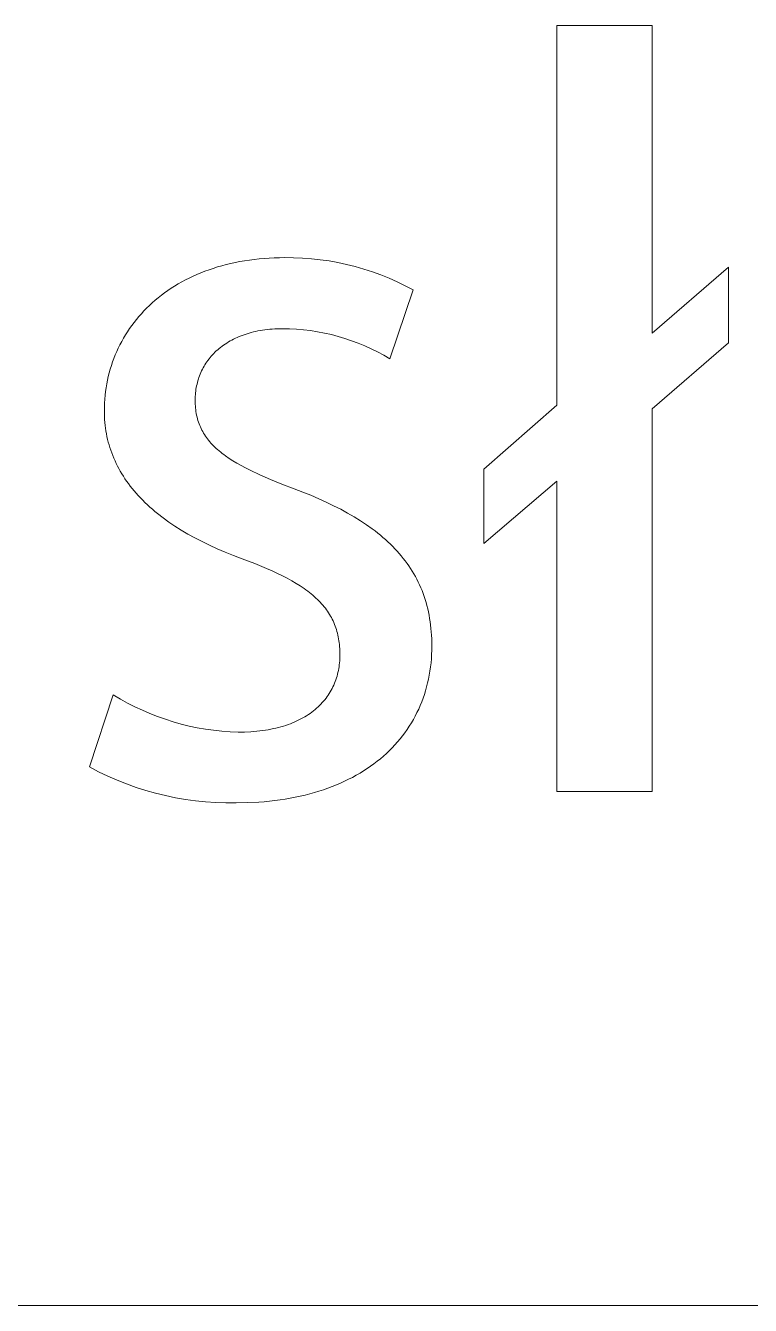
# Model space of a CAD drawing. Header units: millimetres. Extents: x -644 to 2279, y -276 to 1766.
# Drawn here: x 1724.76 to 1744.41, y -275.92 to -241.21 of the extents above; entities that cross this region are included whole.
import ezdxf

# ---------------------------------------------------------------- set-up
doc = ezdxf.new("R2010")
doc.units = ezdxf.units.MM
doc.header["$MEASUREMENT"] = 0
doc.layers.add('Domyślny', color=7, linetype='Continuous', true_color=0x000000)

msp = doc.modelspace()

# ---------------------------------------------------------------- linework, layer by layer
at = {"layer": 'Domyślny', "color": 18, "lineweight": 15, "true_color": 0x000000}
for p, q in [((1739.163, -251.512), (1739.163, -241.215)), ((1739.163, -241.215), (1741.743, -241.215)), ((1741.743, -241.215), (1741.743, -249.556)), ((1729.848, -247.798), (1729.963, -247.761)), ((1729.963, -247.761), (1730.081, -247.727)), ((1730.081, -247.727), (1730.201, -247.696)), ((1730.201, -247.696), (1730.322, -247.666)), ((1730.322, -247.666), (1730.446, -247.639)), ((1730.446, -247.639), (1730.571, -247.615)), ((1730.571, -247.615), (1730.698, -247.592)), ((1730.698, -247.592), (1730.827, -247.573)), ((1730.827, -247.573), (1730.958, -247.556)), ((1730.958, -247.556), (1731.091, -247.541)), ((1731.091, -247.541), (1731.226, -247.529)), ((1731.226, -247.529), (1731.362, -247.519)), ((1731.362, -247.519), (1731.501, -247.513)), ((1731.501, -247.513), (1731.641, -247.509)), ((1731.641, -247.509), (1731.783, -247.507)), ((1731.783, -247.507), (1732.025, -247.509)), ((1732.025, -247.509), (1732.267, -247.519)), ((1732.267, -247.519), (1732.508, -247.537)), ((1732.508, -247.537), (1732.749, -247.563)), ((1732.749, -247.563), (1732.989, -247.598)), ((1732.989, -247.598), (1733.227, -247.641)), ((1733.227, -247.641), (1733.464, -247.691)), ((1733.464, -247.691), (1733.699, -247.751)), ((1733.699, -247.751), (1733.931, -247.818)), ((1741.743, -249.556), (1743.816, -247.765)), ((1743.816, -247.765), (1743.816, -249.819)), ((1728.995, -248.166), (1729.095, -248.113)), ((1729.095, -248.113), (1729.196, -248.062)), ((1729.196, -248.062), (1729.3, -248.012)), ((1729.3, -248.012), (1729.405, -247.965)), ((1729.405, -247.965), (1729.513, -247.92)), ((1729.513, -247.92), (1729.622, -247.877)), ((1729.622, -247.877), (1729.734, -247.836)), ((1729.734, -247.836), (1729.848, -247.798)), ((1733.931, -247.818), (1734.162, -247.893)), ((1734.162, -247.893), (1734.389, -247.975)), ((1734.389, -247.975), (1734.614, -248.066)), ((1734.614, -248.066), (1734.835, -248.164)), ((1728.444, -248.527), (1728.53, -248.462)), ((1728.53, -248.462), (1728.619, -248.399)), ((1728.619, -248.399), (1728.71, -248.338)), ((1728.71, -248.338), (1728.803, -248.279)), ((1728.803, -248.279), (1728.898, -248.222)), ((1728.898, -248.222), (1728.995, -248.166)), ((1735.267, -248.383), (1734.635, -250.252)), ((1734.835, -248.164), (1735.053, -248.27)), ((1735.053, -248.27), (1735.267, -248.383)), ((1728.044, -248.876), (1728.12, -248.803)), ((1728.12, -248.803), (1728.197, -248.731)), ((1728.197, -248.731), (1728.277, -248.661)), ((1728.277, -248.661), (1728.359, -248.593)), ((1728.359, -248.593), (1728.444, -248.527)), ((1727.765, -249.184), (1727.832, -249.105)), ((1727.832, -249.105), (1727.9, -249.027)), ((1727.9, -249.027), (1727.971, -248.951)), ((1727.971, -248.951), (1728.044, -248.876)), ((1727.469, -249.602), (1727.523, -249.516)), ((1727.523, -249.516), (1727.58, -249.431)), ((1727.58, -249.431), (1727.64, -249.347)), ((1727.64, -249.347), (1727.701, -249.265)), ((1727.701, -249.265), (1727.765, -249.184)), ((1730.939, -249.522), (1730.88, -249.537)), ((1730.998, -249.508), (1730.939, -249.522)), ((1731.059, -249.496), (1730.998, -249.508)), ((1731.121, -249.484), (1731.059, -249.496)), ((1731.184, -249.474), (1731.121, -249.484)), ((1731.248, -249.465), (1731.184, -249.474)), ((1731.313, -249.457), (1731.248, -249.465)), ((1731.379, -249.45), (1731.313, -249.457)), ((1731.446, -249.444), (1731.379, -249.45)), ((1731.514, -249.44), (1731.446, -249.444)), ((1731.583, -249.437), (1731.514, -249.44)), ((1731.653, -249.435), (1731.583, -249.437)), ((1731.724, -249.434), (1731.653, -249.435)), ((1731.916, -249.438), (1731.724, -249.434)), ((1732.107, -249.448), (1731.916, -249.438)), ((1732.297, -249.464), (1732.107, -249.448)), ((1732.487, -249.487), (1732.297, -249.464)), ((1732.676, -249.517), (1732.487, -249.487)), ((1732.864, -249.553), (1732.676, -249.517)), ((1727.274, -249.96), (1727.319, -249.869)), ((1727.319, -249.869), (1727.367, -249.779)), ((1727.367, -249.779), (1727.416, -249.69)), ((1727.416, -249.69), (1727.469, -249.602)), ((1730.17, -249.85), (1730.128, -249.879)), ((1730.214, -249.822), (1730.17, -249.85)), ((1730.259, -249.794), (1730.214, -249.822)), ((1730.305, -249.767), (1730.259, -249.794)), ((1730.351, -249.742), (1730.305, -249.767)), ((1730.399, -249.717), (1730.351, -249.742)), ((1730.449, -249.693), (1730.399, -249.717)), ((1730.499, -249.67), (1730.449, -249.693)), ((1730.55, -249.648), (1730.499, -249.67)), ((1730.602, -249.627), (1730.55, -249.648)), ((1730.656, -249.607), (1730.602, -249.627)), ((1730.71, -249.588), (1730.656, -249.607)), ((1730.766, -249.57), (1730.71, -249.588)), ((1730.822, -249.553), (1730.766, -249.57)), ((1730.88, -249.537), (1730.822, -249.553)), ((1733.051, -249.595), (1732.864, -249.553)), ((1733.236, -249.643), (1733.051, -249.595)), ((1733.419, -249.698), (1733.236, -249.643)), ((1733.6, -249.759), (1733.419, -249.698)), ((1733.779, -249.827), (1733.6, -249.759)), ((1733.956, -249.9), (1733.779, -249.827)), ((1743.816, -249.819), (1741.743, -251.61)), ((1727.154, -250.241), (1727.192, -250.147)), ((1727.192, -250.147), (1727.232, -250.053)), ((1727.232, -250.053), (1727.274, -249.96)), ((1729.764, -250.216), (1729.734, -250.254)), ((1729.795, -250.179), (1729.764, -250.216)), ((1729.828, -250.143), (1729.795, -250.179)), ((1729.861, -250.107), (1729.828, -250.143)), ((1729.896, -250.072), (1729.861, -250.107)), ((1729.932, -250.038), (1729.896, -250.072)), ((1729.969, -250.005), (1729.932, -250.038)), ((1730.007, -249.972), (1729.969, -250.005)), ((1730.046, -249.941), (1730.007, -249.972)), ((1730.086, -249.91), (1730.046, -249.941)), ((1730.128, -249.879), (1730.086, -249.91)), ((1734.13, -249.979), (1733.956, -249.9)), ((1734.301, -250.064), (1734.13, -249.979)), ((1734.469, -250.155), (1734.301, -250.064)), ((1734.635, -250.252), (1734.469, -250.155)), ((1727.029, -250.63), (1727.057, -250.532)), ((1727.057, -250.532), (1727.087, -250.434)), ((1727.087, -250.434), (1727.119, -250.337)), ((1727.119, -250.337), (1727.154, -250.241)), ((1729.555, -250.535), (1729.534, -250.578)), ((1729.577, -250.493), (1729.555, -250.535)), ((1729.6, -250.452), (1729.577, -250.493)), ((1729.624, -250.411), (1729.6, -250.452)), ((1729.65, -250.371), (1729.624, -250.411)), ((1729.677, -250.331), (1729.65, -250.371)), ((1729.705, -250.292), (1729.677, -250.331)), ((1729.734, -250.254), (1729.705, -250.292)), ((1726.962, -250.932), (1726.982, -250.831)), ((1726.982, -250.831), (1727.004, -250.73)), ((1727.004, -250.73), (1727.029, -250.63)), ((1729.42, -250.89), (1729.409, -250.937)), ((1729.433, -250.844), (1729.42, -250.89)), ((1729.447, -250.798), (1729.433, -250.844)), ((1729.462, -250.753), (1729.447, -250.798)), ((1729.478, -250.709), (1729.462, -250.753)), ((1729.495, -250.665), (1729.478, -250.709)), ((1729.514, -250.621), (1729.495, -250.665)), ((1729.534, -250.578), (1729.514, -250.621)), ((1726.909, -251.346), (1726.918, -251.241)), ((1726.918, -251.241), (1726.93, -251.137)), ((1726.93, -251.137), (1726.945, -251.034)), ((1726.945, -251.034), (1726.962, -250.932)), ((1729.365, -251.223), (1729.362, -251.272)), ((1729.369, -251.175), (1729.365, -251.223)), ((1729.375, -251.126), (1729.369, -251.175)), ((1729.381, -251.078), (1729.375, -251.126)), ((1729.389, -251.031), (1729.381, -251.078)), ((1729.398, -250.983), (1729.389, -251.031)), ((1729.409, -250.937), (1729.398, -250.983)), ((1726.897, -251.663), (1726.898, -251.557)), ((1726.898, -251.557), (1726.902, -251.451)), ((1726.902, -251.451), (1726.909, -251.346)), ((1729.36, -251.322), (1729.359, -251.371)), ((1729.359, -251.371), (1729.36, -251.425)), ((1729.362, -251.272), (1729.36, -251.322)), ((1729.36, -251.425), (1729.362, -251.479)), ((1729.362, -251.479), (1729.365, -251.531)), ((1729.365, -251.531), (1729.369, -251.583)), ((1729.369, -251.583), (1729.375, -251.634)), ((1737.178, -253.245), (1739.163, -251.512)), ((1741.743, -251.61), (1741.743, -261.985)), ((1726.898, -251.742), (1726.897, -251.663)), ((1726.9, -251.821), (1726.898, -251.742)), ((1726.905, -251.899), (1726.9, -251.821)), ((1726.911, -251.977), (1726.905, -251.899)), ((1729.375, -251.634), (1729.381, -251.684)), ((1729.381, -251.684), (1729.39, -251.733)), ((1729.39, -251.733), (1729.399, -251.781)), ((1729.399, -251.781), (1729.409, -251.829)), ((1729.409, -251.829), (1729.421, -251.875)), ((1729.421, -251.875), (1729.434, -251.921)), ((1729.434, -251.921), (1729.449, -251.967)), ((1726.919, -252.055), (1726.911, -251.977)), ((1726.929, -252.132), (1726.919, -252.055)), ((1726.94, -252.208), (1726.929, -252.132)), ((1726.954, -252.284), (1726.94, -252.208)), ((1726.969, -252.36), (1726.954, -252.284)), ((1729.449, -251.967), (1729.464, -252.011)), ((1729.464, -252.011), (1729.481, -252.055)), ((1729.481, -252.055), (1729.499, -252.098)), ((1729.499, -252.098), (1729.519, -252.141)), ((1729.519, -252.141), (1729.54, -252.183)), ((1729.54, -252.183), (1729.562, -252.224)), ((1729.562, -252.224), (1729.585, -252.265)), ((1729.585, -252.265), (1729.61, -252.305)), ((1726.986, -252.435), (1726.969, -252.36)), ((1727.004, -252.51), (1726.986, -252.435)), ((1727.025, -252.584), (1727.004, -252.51)), ((1727.047, -252.657), (1727.025, -252.584)), ((1729.61, -252.305), (1729.636, -252.345)), ((1729.636, -252.345), (1729.663, -252.384)), ((1729.663, -252.384), (1729.692, -252.422)), ((1729.692, -252.422), (1729.722, -252.46)), ((1729.722, -252.46), (1729.753, -252.498)), ((1729.753, -252.498), (1729.785, -252.535)), ((1729.785, -252.535), (1729.819, -252.572)), ((1729.819, -252.572), (1729.855, -252.608)), ((1729.855, -252.608), (1729.891, -252.643)), ((1729.891, -252.643), (1729.929, -252.679)), ((1727.071, -252.731), (1727.047, -252.657)), ((1727.097, -252.803), (1727.071, -252.731)), ((1727.125, -252.876), (1727.097, -252.803)), ((1727.154, -252.947), (1727.125, -252.876)), ((1727.186, -253.018), (1727.154, -252.947)), ((1729.929, -252.679), (1729.968, -252.714)), ((1729.968, -252.714), (1730.009, -252.748)), ((1730.009, -252.748), (1730.051, -252.783)), ((1730.051, -252.783), (1730.094, -252.817)), ((1730.094, -252.817), (1730.139, -252.85)), ((1730.139, -252.85), (1730.185, -252.884)), ((1730.185, -252.884), (1730.281, -252.95)), ((1730.281, -252.95), (1730.383, -253.015)), ((1727.219, -253.089), (1727.186, -253.018)), ((1727.254, -253.159), (1727.219, -253.089)), ((1727.291, -253.229), (1727.254, -253.159)), ((1727.329, -253.298), (1727.291, -253.229)), ((1727.37, -253.367), (1727.329, -253.298)), ((1730.383, -253.015), (1730.49, -253.079)), ((1730.49, -253.079), (1730.603, -253.142)), ((1730.603, -253.142), (1730.722, -253.205)), ((1730.722, -253.205), (1730.846, -253.268)), ((1730.846, -253.268), (1731.111, -253.393)), ((1737.178, -255.26), (1737.178, -253.245)), ((1727.412, -253.435), (1727.37, -253.367)), ((1727.456, -253.503), (1727.412, -253.435)), ((1727.502, -253.57), (1727.456, -253.503)), ((1727.55, -253.636), (1727.502, -253.57)), ((1727.6, -253.702), (1727.55, -253.636)), ((1731.111, -253.393), (1731.399, -253.519)), ((1731.399, -253.519), (1731.711, -253.646)), ((1731.711, -253.646), (1732.046, -253.775)), ((1739.163, -253.566), (1737.178, -255.26)), ((1739.163, -261.985), (1739.163, -253.566)), ((1727.651, -253.767), (1727.6, -253.702)), ((1727.704, -253.832), (1727.651, -253.767)), ((1727.76, -253.896), (1727.704, -253.832)), ((1727.817, -253.96), (1727.76, -253.896)), ((1727.875, -254.023), (1727.817, -253.96)), ((1727.936, -254.086), (1727.875, -254.023)), ((1732.046, -253.775), (1732.273, -253.863)), ((1732.273, -253.863), (1732.493, -253.952)), ((1732.493, -253.952), (1732.707, -254.044)), ((1727.999, -254.148), (1727.936, -254.086)), ((1728.063, -254.209), (1727.999, -254.148)), ((1728.13, -254.27), (1728.063, -254.209)), ((1728.198, -254.33), (1728.13, -254.27)), ((1728.268, -254.39), (1728.198, -254.33)), ((1732.707, -254.044), (1732.913, -254.138)), ((1732.913, -254.138), (1733.112, -254.234)), ((1733.112, -254.234), (1733.304, -254.332)), ((1733.304, -254.332), (1733.489, -254.433)), ((1728.34, -254.449), (1728.268, -254.39)), ((1728.489, -254.565), (1728.34, -254.449)), ((1728.646, -254.679), (1728.489, -254.565)), ((1728.811, -254.79), (1728.646, -254.679)), ((1733.489, -254.433), (1733.667, -254.536)), ((1733.667, -254.536), (1733.838, -254.642)), ((1733.838, -254.642), (1734.001, -254.75)), ((1728.983, -254.899), (1728.811, -254.79)), ((1729.162, -255.005), (1728.983, -254.899)), ((1729.35, -255.108), (1729.162, -255.005)), ((1734.001, -254.75), (1734.158, -254.862)), ((1734.158, -254.862), (1734.233, -254.919)), ((1734.233, -254.919), (1734.307, -254.976)), ((1734.307, -254.976), (1734.379, -255.034)), ((1734.379, -255.034), (1734.449, -255.094)), ((1729.545, -255.209), (1729.35, -255.108)), ((1729.747, -255.308), (1729.545, -255.209)), ((1729.957, -255.403), (1729.747, -255.308)), ((1730.175, -255.496), (1729.957, -255.403)), ((1734.449, -255.094), (1734.518, -255.153)), ((1734.518, -255.153), (1734.584, -255.214)), ((1734.584, -255.214), (1734.649, -255.276)), ((1734.649, -255.276), (1734.712, -255.338)), ((1734.712, -255.338), (1734.773, -255.401)), ((1734.773, -255.401), (1734.833, -255.465)), ((1730.401, -255.586), (1730.175, -255.496)), ((1730.634, -255.673), (1730.401, -255.586)), ((1730.978, -255.804), (1730.634, -255.673)), ((1734.833, -255.465), (1734.89, -255.53)), ((1734.89, -255.53), (1734.946, -255.596)), ((1734.946, -255.596), (1735, -255.662)), ((1735, -255.662), (1735.052, -255.73)), ((1735.052, -255.73), (1735.103, -255.798)), ((1731.296, -255.936), (1730.978, -255.804)), ((1731.445, -256.002), (1731.296, -255.936)), ((1731.587, -256.068), (1731.445, -256.002)), ((1731.723, -256.135), (1731.587, -256.068)), ((1735.103, -255.798), (1735.151, -255.868)), ((1735.151, -255.868), (1735.198, -255.938)), ((1735.198, -255.938), (1735.243, -256.009)), ((1735.243, -256.009), (1735.286, -256.082)), ((1735.286, -256.082), (1735.328, -256.155)), ((1731.853, -256.203), (1731.723, -256.135)), ((1731.976, -256.271), (1731.853, -256.203)), ((1732.094, -256.34), (1731.976, -256.271)), ((1732.205, -256.41), (1732.094, -256.34)), ((1732.31, -256.481), (1732.205, -256.41)), ((1735.328, -256.155), (1735.367, -256.229)), ((1735.367, -256.229), (1735.405, -256.304)), ((1735.405, -256.304), (1735.441, -256.38)), ((1735.441, -256.38), (1735.475, -256.458)), ((1735.475, -256.458), (1735.507, -256.536)), ((1732.361, -256.516), (1732.31, -256.481)), ((1732.41, -256.553), (1732.361, -256.516)), ((1732.457, -256.589), (1732.41, -256.553)), ((1732.503, -256.626), (1732.457, -256.589)), ((1732.548, -256.663), (1732.503, -256.626)), ((1732.591, -256.701), (1732.548, -256.663)), ((1732.633, -256.738), (1732.591, -256.701)), ((1732.673, -256.777), (1732.633, -256.738)), ((1732.712, -256.815), (1732.673, -256.777)), ((1732.75, -256.854), (1732.712, -256.815)), ((1735.507, -256.536), (1735.537, -256.615)), ((1735.537, -256.615), (1735.566, -256.696)), ((1735.566, -256.696), (1735.592, -256.777)), ((1735.592, -256.777), (1735.617, -256.86)), ((1732.786, -256.894), (1732.75, -256.854)), ((1732.821, -256.934), (1732.786, -256.894)), ((1732.855, -256.974), (1732.821, -256.934)), ((1732.887, -257.015), (1732.855, -256.974)), ((1732.918, -257.056), (1732.887, -257.015)), ((1732.947, -257.098), (1732.918, -257.056)), ((1732.975, -257.14), (1732.947, -257.098)), ((1733.002, -257.183), (1732.975, -257.14)), ((1735.617, -256.86), (1735.64, -256.943)), ((1735.64, -256.943), (1735.662, -257.028)), ((1735.662, -257.028), (1735.681, -257.114)), ((1735.681, -257.114), (1735.698, -257.201)), ((1733.028, -257.226), (1733.002, -257.183)), ((1733.052, -257.27), (1733.028, -257.226)), ((1733.075, -257.314), (1733.052, -257.27)), ((1733.097, -257.359), (1733.075, -257.314)), ((1733.117, -257.405), (1733.097, -257.359)), ((1733.136, -257.451), (1733.117, -257.405)), ((1733.154, -257.498), (1733.136, -257.451)), ((1733.171, -257.545), (1733.154, -257.498)), ((1735.698, -257.201), (1735.714, -257.289)), ((1735.714, -257.289), (1735.728, -257.379)), ((1735.728, -257.379), (1735.74, -257.469)), ((1735.74, -257.469), (1735.75, -257.561)), ((1733.187, -257.593), (1733.171, -257.545)), ((1733.201, -257.642), (1733.187, -257.593)), ((1733.214, -257.691), (1733.201, -257.642)), ((1733.226, -257.741), (1733.214, -257.691)), ((1733.237, -257.792), (1733.226, -257.741)), ((1733.246, -257.843), (1733.237, -257.792)), ((1733.255, -257.895), (1733.246, -257.843)), ((1735.75, -257.561), (1735.758, -257.654)), ((1735.758, -257.654), (1735.765, -257.748)), ((1735.765, -257.748), (1735.77, -257.844)), ((1735.77, -257.844), (1735.772, -257.94)), ((1733.262, -257.948), (1733.255, -257.895)), ((1733.268, -258.002), (1733.262, -257.948)), ((1733.273, -258.056), (1733.268, -258.002)), ((1733.277, -258.111), (1733.273, -258.056)), ((1733.279, -258.167), (1733.277, -258.111)), ((1733.281, -258.224), (1733.279, -258.167)), ((1735.772, -258.154), (1735.768, -258.269)), ((1735.772, -257.94), (1735.773, -258.038)), ((1735.773, -258.038), (1735.772, -258.154)), ((1733.258, -258.601), (1733.266, -258.549)), ((1733.266, -258.549), (1733.271, -258.496)), ((1733.271, -258.496), (1733.276, -258.443)), ((1733.276, -258.443), (1733.279, -258.39)), ((1733.279, -258.39), (1733.281, -258.336)), ((1733.282, -258.282), (1733.281, -258.224)), ((1733.281, -258.336), (1733.282, -258.282)), ((1735.751, -258.495), (1735.738, -258.606)), ((1735.761, -258.383), (1735.751, -258.495)), ((1735.768, -258.269), (1735.761, -258.383)), ((1733.188, -258.905), (1733.203, -258.855)), ((1733.203, -258.855), (1733.217, -258.805)), ((1733.217, -258.805), (1733.229, -258.755)), ((1733.229, -258.755), (1733.24, -258.704)), ((1733.24, -258.704), (1733.25, -258.653)), ((1733.25, -258.653), (1733.258, -258.601)), ((1735.704, -258.826), (1735.683, -258.934)), ((1735.722, -258.717), (1735.704, -258.826)), ((1735.738, -258.606), (1735.722, -258.717)), ((1733.021, -259.28), (1733.047, -259.235)), ((1733.047, -259.235), (1733.071, -259.19)), ((1733.071, -259.19), (1733.094, -259.144)), ((1733.094, -259.144), (1733.115, -259.097)), ((1733.115, -259.097), (1733.136, -259.05)), ((1733.136, -259.05), (1733.155, -259.002)), ((1733.155, -259.002), (1733.172, -258.954)), ((1733.172, -258.954), (1733.188, -258.905)), ((1735.633, -259.146), (1735.604, -259.25)), ((1735.659, -259.04), (1735.633, -259.146)), ((1735.683, -258.934), (1735.659, -259.04)), ((1726.498, -261.318), (1727.14, -259.362)), ((1727.14, -259.362), (1727.332, -259.477)), ((1727.332, -259.477), (1727.527, -259.585)), ((1727.527, -259.585), (1727.726, -259.687)), ((1732.768, -259.614), (1732.804, -259.575)), ((1732.804, -259.575), (1732.839, -259.535)), ((1732.839, -259.535), (1732.873, -259.494)), ((1732.873, -259.494), (1732.905, -259.453)), ((1732.905, -259.453), (1732.936, -259.411)), ((1732.936, -259.411), (1732.966, -259.368)), ((1732.966, -259.368), (1732.994, -259.324)), ((1732.994, -259.324), (1733.021, -259.28)), ((1735.499, -259.554), (1735.459, -259.653)), ((1735.537, -259.454), (1735.499, -259.554)), ((1735.572, -259.352), (1735.537, -259.454)), ((1735.604, -259.25), (1735.572, -259.352)), ((1727.726, -259.687), (1727.929, -259.782)), ((1727.929, -259.782), (1728.134, -259.871)), ((1728.134, -259.871), (1728.342, -259.952)), ((1732.329, -259.959), (1732.379, -259.929)), ((1732.379, -259.929), (1732.428, -259.897)), ((1732.428, -259.897), (1732.475, -259.865)), ((1732.475, -259.865), (1732.521, -259.831)), ((1732.521, -259.831), (1732.566, -259.797)), ((1732.566, -259.797), (1732.609, -259.762)), ((1732.609, -259.762), (1732.651, -259.726)), ((1732.651, -259.726), (1732.691, -259.69)), ((1732.691, -259.69), (1732.73, -259.652)), ((1732.73, -259.652), (1732.768, -259.614)), ((1735.371, -259.846), (1735.323, -259.94)), ((1735.417, -259.75), (1735.371, -259.846)), ((1735.459, -259.653), (1735.417, -259.75)), ((1728.342, -259.952), (1728.553, -260.027)), ((1728.553, -260.027), (1728.766, -260.094)), ((1728.766, -260.094), (1728.981, -260.155)), ((1728.981, -260.155), (1729.198, -260.208)), ((1729.198, -260.208), (1729.417, -260.254)), ((1729.417, -260.254), (1729.637, -260.293)), ((1731.408, -260.295), (1731.479, -260.28)), ((1731.479, -260.28), (1731.549, -260.264)), ((1731.549, -260.264), (1731.617, -260.247)), ((1731.617, -260.247), (1731.684, -260.229)), ((1731.684, -260.229), (1731.75, -260.21)), ((1731.75, -260.21), (1731.814, -260.19)), ((1731.814, -260.19), (1731.877, -260.168)), ((1731.877, -260.168), (1731.938, -260.146)), ((1731.938, -260.146), (1731.998, -260.122)), ((1731.998, -260.122), (1732.057, -260.097)), ((1732.057, -260.097), (1732.114, -260.072)), ((1732.114, -260.072), (1732.17, -260.045)), ((1732.17, -260.045), (1732.224, -260.017)), ((1732.224, -260.017), (1732.277, -259.989)), ((1732.277, -259.989), (1732.329, -259.959)), ((1735.163, -260.214), (1735.105, -260.303)), ((1735.219, -260.125), (1735.163, -260.214)), ((1735.273, -260.033), (1735.219, -260.125)), ((1735.323, -259.94), (1735.273, -260.033)), ((1729.637, -260.293), (1729.859, -260.324)), ((1729.859, -260.324), (1730.081, -260.348)), ((1730.081, -260.348), (1730.304, -260.365)), ((1730.304, -260.365), (1730.527, -260.374)), ((1730.527, -260.374), (1730.7, -260.371)), ((1730.7, -260.371), (1730.868, -260.363)), ((1730.868, -260.363), (1731.029, -260.35)), ((1731.029, -260.35), (1731.108, -260.342)), ((1731.108, -260.342), (1731.185, -260.332)), ((1731.185, -260.332), (1731.261, -260.321)), ((1731.261, -260.321), (1731.335, -260.308)), ((1731.335, -260.308), (1731.408, -260.295)), ((1734.914, -260.558), (1734.845, -260.64)), ((1734.98, -260.475), (1734.914, -260.558)), ((1735.044, -260.39), (1734.98, -260.475)), ((1735.105, -260.303), (1735.044, -260.39)), ((1734.545, -260.951), (1734.464, -261.024)), ((1734.624, -260.876), (1734.545, -260.951)), ((1734.7, -260.799), (1734.624, -260.876)), ((1734.774, -260.72), (1734.7, -260.799)), ((1734.845, -260.64), (1734.774, -260.72)), ((1726.742, -261.447), (1726.498, -261.318)), ((1734.114, -261.299), (1734.021, -261.363)), ((1734.205, -261.233), (1734.114, -261.299)), ((1734.294, -261.165), (1734.205, -261.233)), ((1734.38, -261.096), (1734.294, -261.165)), ((1734.464, -261.024), (1734.38, -261.096)), ((1726.99, -261.566), (1726.742, -261.447)), ((1727.243, -261.677), (1726.99, -261.566)), ((1733.517, -261.654), (1733.41, -261.707)), ((1733.623, -261.6), (1733.517, -261.654)), ((1733.726, -261.544), (1733.623, -261.6)), ((1733.827, -261.486), (1733.726, -261.544)), ((1733.925, -261.425), (1733.827, -261.486)), ((1734.021, -261.363), (1733.925, -261.425)), ((1727.499, -261.779), (1727.243, -261.677)), ((1727.758, -261.872), (1727.499, -261.779)), ((1728.021, -261.956), (1727.758, -261.872)), ((1728.286, -262.031), (1728.021, -261.956)), ((1732.59, -262.013), (1732.464, -262.048)), ((1732.714, -261.976), (1732.59, -262.013)), ((1732.836, -261.937), (1732.714, -261.976)), ((1732.955, -261.895), (1732.836, -261.937)), ((1733.072, -261.851), (1732.955, -261.895)), ((1733.187, -261.805), (1733.072, -261.851)), ((1733.299, -261.757), (1733.187, -261.805)), ((1733.41, -261.707), (1733.299, -261.757)), ((1741.743, -261.985), (1739.163, -261.985)), ((1728.554, -262.097), (1728.286, -262.031)), ((1728.824, -262.153), (1728.554, -262.097)), ((1729.095, -262.2), (1728.824, -262.153)), ((1729.368, -262.238), (1729.095, -262.2)), ((1729.643, -262.265), (1729.368, -262.238)), ((1729.918, -262.284), (1729.643, -262.265)), ((1730.193, -262.292), (1729.918, -262.284)), ((1730.469, -262.292), (1730.193, -262.292)), ((1730.779, -262.286), (1730.469, -262.292)), ((1731.082, -262.271), (1730.779, -262.286)), ((1731.23, -262.26), (1731.082, -262.271)), ((1731.376, -262.246), (1731.23, -262.26)), ((1731.519, -262.229), (1731.376, -262.246)), ((1731.661, -262.211), (1731.519, -262.229)), ((1731.8, -262.189), (1731.661, -262.211)), ((1731.937, -262.166), (1731.8, -262.189)), ((1732.072, -262.14), (1731.937, -262.166)), ((1732.205, -262.112), (1732.072, -262.14)), ((1732.336, -262.081), (1732.205, -262.112)), ((1732.464, -262.048), (1732.336, -262.081)), ((2275.751, -275.92), (-644.317, -275.92)), ((2275.751, -275.92), (1173.959, -275.92))]:
    msp.add_line(p, q, dxfattribs=at)

doc.saveas('drawing.dxf')
